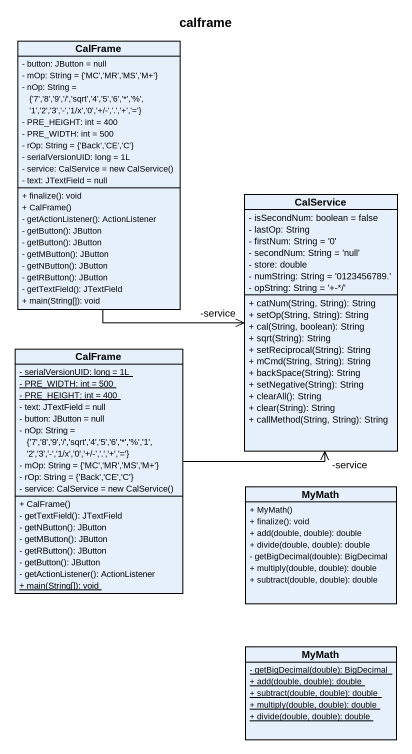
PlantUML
@startuml
title calframe
hide circle
hide empty members
skinparam classAttributeIconSize 0
class CalFrame {
  - button: JButton = null
  - mOp: String = {'MC','MR','MS','M+'}
  - nOp: String = {'7','8','9','/','sqrt','4','5','6','*','%','1','2','3','-','1/x','0','+/-','.','+','='}
  - PRE_HEIGHT: int = 400
  - PRE_WIDTH: int = 500
  - rOp: String = {'Back','CE','C'}
  - serialVersionUID: long = 1L
  {field} - service: CalService = new CalService()
  - text: JTextField = null
  + finalize(): void
  + CalFrame()
  - getActionListener(): ActionListener
  - getButton(): JButton
  - getButton(): JButton
  - getMButton(): JButton
  - getNButton(): JButton
  - getRButton(): JButton
  - getTextField(): JTextField
  + main(String[]): void
}
class CalService {
  - isSecondNum: boolean = false
  - lastOp: String
  - firstNum: String = '0'
  - secondNum: String = 'null'
  - store: double
  - numString: String = '0123456789.'
  - opString: String = '+-*/'
  + catNum(String, String): String
  + setOp(String, String): String
  + cal(String, boolean): String
  + sqrt(String): String
  + setReciprocal(String): String
  + mCmd(String, String): String
  + backSpace(String): String
  + setNegative(String): String
  + clearAll(): String
  + clear(String): String
  + callMethod(String, String): String
}
class "CalFrame" as CalFrame_2 {
  {static} - serialVersionUID: long = 1L
  {static} - PRE_WIDTH: int = 500
  {static} - PRE_HEIGHT: int = 400
  - text: JTextField = null
  - button: JButton = null
  - nOp: String = {'7','8','9','/','sqrt','4','5','6','*','%','1','2','3','-','1/x','0','+/-','.','+','='}
  - mOp: String = {'MC','MR','MS','M+'}
  - rOp: String = {'Back','CE','C'}
  {field} - service: CalService = new CalService()
  + CalFrame()
  - getTextField(): JTextField
  - getNButton(): JButton
  - getMButton(): JButton
  - getRButton(): JButton
  - getButton(): JButton
  - getActionListener(): ActionListener
  {static} + main(String[]): void
}
class MyMath {
  + MyMath()
  + finalize(): void
  + add(double, double): double
  + divide(double, double): double
  - getBigDecimal(double): BigDecimal
  + multiply(double, double): double
  + subtract(double, double): double
}
class "MyMath" as MyMath_2 {
  {static} - getBigDecimal(double): BigDecimal
  {static} + add(double, double): double
  {static} + subtract(double, double): double
  {static} + multiply(double, double): double
  {static} + divide(double, double): double
}
CalFrame --> "-service" CalService
CalFrame_2 -up-> "-service" CalService
@enduml
